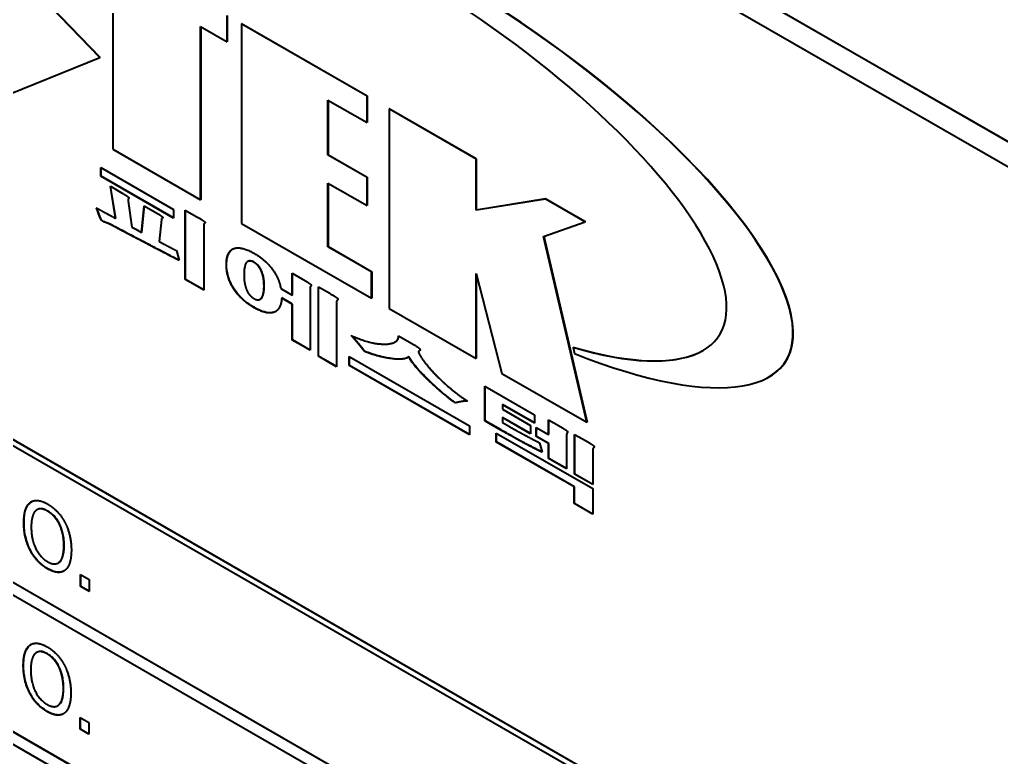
# Model space of a CAD drawing. Header units: millimetres. Extents: x 0 to 4205, y 0 to 2970.
# Drawn here: x 3787.92 to 3804.05, y 2366.07 to 2378.19 of the extents above; entities that cross this region are included whole.
import ezdxf

# ---------------------------------------------------------------- set-up
doc = ezdxf.new("R2010")
doc.units = ezdxf.units.MM
doc.header["$LTSCALE"] = 5
doc.layers.add('가시적인 것(ISO)', color=3, linetype='Continuous', lineweight=40)
doc.layers.add('가시적인 좁은 것(ISO)', color=3, linetype='Continuous', lineweight=35)

msp = doc.modelspace()

# ---------------------------------------------------------------- linework, layer by layer
at = {"layer": '가시적인 것(ISO)'}
for p, q in [((3831.6397, 2360.3609), (3782.1422, 2388.8646)), ((3782.1457, 2388.8666), (3831.6432, 2360.3629)), ((3782.4661, 2388.2693), (3831.3158, 2360.1386)), ((3789.4523, 2378.9063), (3789.4523, 2376.0616)), ((3789.241, 2377.5685), (3788.0349, 2378.817)), ((3788.0385, 2378.819), (3789.2445, 2377.5706)), ((3791.3318, 2377.824), (3791.3318, 2378.2586)), ((3791.3353, 2378.2606), (3791.3353, 2377.826)), ((3790.8944, 2378.0759), (3791.3318, 2377.824)), ((3790.8944, 2375.2312), (3790.8944, 2378.0759)), ((3790.8979, 2378.0738), (3790.8979, 2375.2332)), ((3791.5745, 2378.1229), (3791.571, 2378.1208)), ((3791.571, 2378.1208), (3791.571, 2374.8416)), ((3793.6316, 2376.9342), (3791.571, 2378.1208)), ((3791.5745, 2378.1229), (3793.6351, 2376.9363)), ((3791.3353, 2377.826), (3791.3318, 2377.824)), ((3786.0997, 2376.2946), (3789.241, 2377.5685)), ((3789.2445, 2377.5706), (3789.241, 2377.5685)), ((3793.6351, 2376.9363), (3793.6316, 2376.9342)), ((3793.6316, 2376.4996), (3793.6316, 2376.9342)), ((3793.6351, 2376.9363), (3793.6351, 2376.5017)), ((3792.9888, 2376.8698), (3793.6316, 2376.4996)), ((3792.9888, 2375.968), (3792.9888, 2376.8698)), ((3792.9924, 2376.8677), (3792.9924, 2375.9701)), ((3793.9995, 2376.7264), (3793.996, 2376.7244)), ((3793.996, 2376.7244), (3793.996, 2373.4451)), ((3795.4223, 2375.903), (3793.996, 2376.7244)), ((3793.9995, 2376.7264), (3795.4258, 2375.9051)), ((3793.6351, 2376.5017), (3793.6316, 2376.4996)), ((3789.4523, 2376.0616), (3790.8944, 2375.2312)), ((3792.9924, 2375.9701), (3792.9888, 2375.968)), ((3793.6316, 2375.5979), (3792.9888, 2375.968)), ((3792.9924, 2375.9701), (3793.6351, 2375.5999)), ((3795.4258, 2375.9051), (3795.4223, 2375.903)), ((3795.4223, 2375.0617), (3795.4223, 2375.903)), ((3795.4258, 2375.9051), (3795.4258, 2375.0637)), ((3789.2592, 2375.7613), (3790.4539, 2375.0733)), ((3789.2592, 2375.6163), (3789.2592, 2375.7613)), ((3789.2627, 2375.6183), (3789.2592, 2375.6163)), ((3790.4539, 2374.9282), (3789.2592, 2375.6163)), ((3789.2627, 2375.6183), (3789.2627, 2375.7593)), ((3790.4539, 2374.9323), (3789.2627, 2375.6183)), ((3792.9888, 2375.5065), (3793.6316, 2375.1364)), ((3792.9888, 2374.4597), (3792.9888, 2375.5065)), ((3792.9924, 2375.5045), (3792.9924, 2374.4617)), ((3793.6351, 2375.5999), (3793.6316, 2375.5979)), ((3793.6316, 2375.1364), (3793.6316, 2375.5979)), ((3793.6351, 2375.5999), (3793.6351, 2375.1384)), ((3789.4977, 2374.9261), (3789.4134, 2375.4526)), ((3789.4134, 2375.4526), (3789.6067, 2375.3412)), ((3789.5012, 2374.9281), (3789.4176, 2375.4501)), ((3789.7074, 2375.2083), (3789.765, 2374.7793)), ((3789.9275, 2374.6941), (3789.9707, 2375.1316)), ((3789.9707, 2375.1316), (3790.1496, 2375.0286)), ((3790.8979, 2375.2332), (3790.8944, 2375.2312)), ((3793.6351, 2375.1384), (3793.6316, 2375.1364)), ((3796.5624, 2375.2465), (3795.4223, 2375.0617)), ((3795.4258, 2375.0637), (3796.566, 2375.2485)), ((3796.566, 2375.2485), (3796.5624, 2375.2465)), ((3797.2149, 2374.8707), (3796.5624, 2375.2465)), ((3796.566, 2375.2485), (3797.2184, 2374.8728)), ((3789.2427, 2374.9434), (3789.1872, 2375.0978)), ((3789.2462, 2374.9454), (3789.1926, 2375.0947)), ((3789.931, 2374.6961), (3789.9738, 2375.1298)), ((3790.4539, 2375.0733), (3790.4539, 2374.9282)), ((3790.6431, 2373.9206), (3790.6431, 2375.0618)), ((3790.6431, 2375.0618), (3790.8261, 2374.9564)), ((3790.6466, 2373.9226), (3790.6466, 2375.0598)), ((3795.4258, 2375.0637), (3795.4223, 2375.0617)), ((3789.2462, 2374.9454), (3789.2427, 2374.9434)), ((3789.3799, 2374.8435), (3789.3764, 2374.8414)), ((3789.5012, 2374.9281), (3789.4977, 2374.9261)), ((3790.2524, 2374.9064), (3790.2133, 2374.5449)), ((3791.571, 2374.8416), (3793.7068, 2373.6117)), ((3796.5303, 2374.6296), (3797.2149, 2374.8707)), ((3797.2184, 2374.8728), (3797.2149, 2374.8707)), ((3789.4663, 2374.7997), (3789.4627, 2374.7976)), ((3789.765, 2374.7793), (3789.8308, 2374.7462)), ((3789.8308, 2374.7462), (3789.9275, 2374.6941)), ((3789.931, 2374.6961), (3789.9275, 2374.6941)), ((3790.9474, 2374.8069), (3790.9474, 2373.7453)), ((3782.1422, 2374.5575), (3798.0521, 2365.3956)), ((3782.1457, 2374.5595), (3798.0556, 2365.3976)), ((3790.2133, 2374.5449), (3790.2956, 2374.5023)), ((3797.2423, 2371.5757), (3796.5303, 2374.6296)), ((3796.534, 2374.6309), (3797.2459, 2371.5777)), ((3782.2306, 2374.4044), (3797.9637, 2365.3443)), ((3790.5012, 2374.3958), (3790.5423, 2374.2342)), ((3792.9924, 2374.4617), (3792.9888, 2374.4597)), ((3793.7068, 2374.0463), (3792.9888, 2374.4597)), ((3792.9924, 2374.4617), (3793.7103, 2374.0483)), ((3791.6736, 2374.2179), (3791.6701, 2374.2159)), ((3791.8969, 2374.0621), (3791.8934, 2374.0601)), ((3792.4034, 2373.6618), (3792.4034, 2374.0244)), ((3792.4034, 2374.0244), (3792.572, 2373.9273)), ((3792.4069, 2373.6638), (3792.4069, 2374.0223)), ((3793.7103, 2374.0483), (3793.7068, 2374.0463)), ((3793.7068, 2373.6117), (3793.7068, 2374.0463)), ((3793.7103, 2374.0483), (3793.7103, 2373.6137)), ((3795.4223, 2374.0173), (3795.8487, 2372.3782)), ((3795.4223, 2372.6238), (3795.4223, 2374.0173)), ((3795.4258, 2374.0037), (3795.4258, 2372.6258)), ((3790.6466, 2373.9226), (3790.6431, 2373.9206)), ((3790.9474, 2373.7453), (3790.6431, 2373.9206)), ((3790.9474, 2373.7494), (3790.6466, 2373.9226)), ((3792.2142, 2373.7707), (3792.4034, 2373.6618)), ((3792.6954, 2373.7849), (3792.6954, 2372.7578)), ((3792.8311, 2373.8018), (3793.0182, 2373.6941)), ((3792.8311, 2372.6606), (3792.8311, 2373.8018)), ((3792.8346, 2372.6626), (3792.8346, 2373.7998)), ((3791.8756, 2373.5976), (3791.8721, 2373.5956)), ((3791.8969, 2373.6163), (3791.8934, 2373.6143)), ((3792.2321, 2373.6183), (3792.2286, 2373.6162)), ((3792.4034, 2373.5156), (3792.2286, 2373.6162)), ((3792.4069, 2373.5176), (3792.2321, 2373.6183)), ((3792.4069, 2373.6638), (3792.4034, 2373.6618)), ((3793.1293, 2373.5469), (3793.1293, 2372.4889)), ((3793.7103, 2373.6137), (3793.7068, 2373.6117)), ((3792.4069, 2373.5176), (3792.4034, 2373.5156)), ((3792.4034, 2372.9259), (3792.4034, 2373.5156)), ((3792.4069, 2372.928), (3792.4069, 2373.5176)), ((3793.996, 2373.4451), (3795.4223, 2372.6238)), ((3792.4069, 2372.928), (3792.4034, 2372.9259)), ((3792.6954, 2372.7578), (3792.4034, 2372.9259)), ((3792.6954, 2372.7619), (3792.4069, 2372.928)), ((3794.0932, 2372.8949), (3794.0897, 2372.8929)), ((3794.1492, 2372.9964), (3794.3672, 2372.8709)), ((3793.5934, 2372.7404), (3793.5899, 2372.7384)), ((3794.4797, 2372.7448), (3794.4762, 2372.7427)), ((3797.0208, 2372.8068), (3797.0173, 2372.8048)), ((3797.0173, 2372.8048), (3797.0408, 2372.7038)), ((3792.8346, 2372.6626), (3792.8311, 2372.6606)), ((3793.1293, 2372.4889), (3792.8311, 2372.6606)), ((3793.1293, 2372.493), (3792.8346, 2372.6626)), ((3793.339, 2372.506), (3793.339, 2372.6546)), ((3793.339, 2372.6546), (3795.3131, 2371.5178)), ((3793.3425, 2372.508), (3793.3425, 2372.6526)), ((3794.3173, 2372.6529), (3794.3137, 2372.6508)), ((3795.4258, 2372.6258), (3795.4223, 2372.6238)), ((3793.3425, 2372.508), (3793.339, 2372.506)), ((3795.3131, 2371.3692), (3793.339, 2372.506)), ((3795.3131, 2371.3733), (3793.3425, 2372.508)), ((3795.8487, 2372.3782), (3797.2423, 2371.5757)), ((3800.2363, 2372.3207), (3800.2327, 2372.3187)), ((3797.9637, 2363.096), (3782.2306, 2372.1562)), ((3782.2341, 2372.1582), (3797.9637, 2363.1001)), ((3795.5681, 2372.1674), (3796.3825, 2371.6985)), ((3795.5681, 2371.598), (3795.5681, 2372.1674)), ((3795.5717, 2371.6), (3795.5717, 2372.1654)), ((3782.2306, 2371.9518), (3797.9637, 2362.8917)), ((3795.0864, 2371.895), (3795.0828, 2371.8929)), ((3795.8596, 2371.8658), (3795.856, 2371.8637)), ((3795.856, 2371.8637), (3795.856, 2371.79)), ((3796.3825, 2371.5606), (3795.856, 2371.8637)), ((3795.856, 2371.79), (3796.3167, 2371.5248)), ((3796.3825, 2371.5647), (3795.8596, 2371.8658)), ((3795.5717, 2371.6), (3795.5681, 2371.598)), ((3795.8293, 2371.4476), (3795.5681, 2371.598)), ((3795.8328, 2371.4496), (3795.5717, 2371.6)), ((3795.8596, 2371.6542), (3795.856, 2371.6521)), ((3795.856, 2371.6521), (3795.856, 2371.5713)), ((3796.3167, 2371.3869), (3795.856, 2371.6521)), ((3796.3167, 2371.3909), (3795.8596, 2371.6542)), ((3796.3825, 2371.6985), (3796.3825, 2371.5606)), ((3796.6148, 2371.6146), (3796.7855, 2371.5163)), ((3796.6148, 2371.3733), (3796.6148, 2371.6146)), ((3796.6184, 2371.3753), (3796.6184, 2371.6126)), ((3795.3131, 2371.5178), (3795.3131, 2371.3692)), ((3795.856, 2371.5713), (3795.9712, 2371.505)), ((3796.3167, 2371.5248), (3796.3167, 2371.3869)), ((3796.4112, 2371.4905), (3796.6148, 2371.3733)), ((3796.4112, 2371.3419), (3796.4112, 2371.4905)), ((3796.4148, 2371.344), (3796.4148, 2371.4885)), ((3797.2459, 2371.5777), (3797.2423, 2371.5757)), ((3795.7553, 2371.2501), (3795.7553, 2371.3987)), ((3795.7553, 2371.3987), (3797.3407, 2370.4857)), ((3795.7588, 2371.2521), (3795.7588, 2371.3967)), ((3796.4148, 2371.344), (3796.4112, 2371.3419)), ((3796.6148, 2371.2247), (3796.4112, 2371.3419)), ((3796.6184, 2371.2267), (3796.4148, 2371.344)), ((3796.6184, 2371.3753), (3796.6148, 2371.3733)), ((3796.9089, 2371.3644), (3796.9089, 2370.8105)), ((3797.0426, 2370.7228), (3797.0426, 2371.3766)), ((3797.0426, 2371.3766), (3797.2297, 2371.2688)), ((3797.0461, 2370.7248), (3797.0461, 2371.3746)), ((3795.7588, 2371.2521), (3795.7553, 2371.2501)), ((3797.0364, 2370.5124), (3795.7553, 2371.2501)), ((3797.0399, 2370.5144), (3795.7588, 2371.2521)), ((3796.4647, 2371.2398), (3796.51, 2371.0818)), ((3796.6184, 2371.2267), (3796.6148, 2371.2247)), ((3796.6148, 2370.9798), (3796.6148, 2371.2247)), ((3796.6184, 2370.9818), (3796.6184, 2371.2267)), ((3797.3407, 2371.1217), (3797.3407, 2370.5511)), ((3796.6184, 2370.9818), (3796.6148, 2370.9798)), ((3796.9089, 2370.8105), (3796.6148, 2370.9798)), ((3796.9089, 2370.8145), (3796.6184, 2370.9818)), ((3797.0461, 2370.7248), (3797.0426, 2370.7228)), ((3797.3407, 2370.5511), (3797.0426, 2370.7228)), ((3797.3407, 2370.5551), (3797.0461, 2370.7248)), ((3797.0399, 2370.5144), (3797.0364, 2370.5124)), ((3797.0364, 2370.2389), (3797.0364, 2370.5124)), ((3797.0399, 2370.241), (3797.0399, 2370.5144)), ((3797.3407, 2370.4857), (3797.3407, 2370.0637)), ((3788.101, 2370.2601), (3788.0974, 2370.2581)), ((3788.2126, 2370.1406), (3788.2091, 2370.1385)), ((3797.0399, 2370.241), (3797.0364, 2370.2389)), ((3797.3407, 2370.0637), (3797.0364, 2370.2389)), ((3797.3407, 2370.0677), (3797.0399, 2370.241)), ((3797.9637, 2360.6434), (3782.2306, 2369.7035)), ((3782.2341, 2369.7055), (3797.9637, 2360.6475)), ((3782.2306, 2369.4991), (3797.9637, 2360.439)), ((3788.5598, 2369.2657), (3788.5562, 2369.2637)), ((3788.9247, 2368.8765), (3788.9247, 2369.072)), ((3788.9247, 2369.072), (3789.0665, 2368.9903)), ((3788.9283, 2368.8786), (3788.9283, 2369.0699)), ((3788.9283, 2368.8786), (3788.9247, 2368.8765)), ((3789.0665, 2368.7949), (3788.9247, 2368.8765)), ((3789.0665, 2368.7989), (3788.9283, 2368.8786)), ((3789.0665, 2368.9903), (3789.0665, 2368.7949)), ((3788.0931, 2367.9142), (3788.0895, 2367.9122)), ((3788.2047, 2367.7947), (3788.2012, 2367.7926)), ((3788.5519, 2366.9198), (3788.5484, 2366.9178)), ((3788.9168, 2366.5306), (3788.9168, 2366.7261)), ((3788.9168, 2366.7261), (3789.0587, 2366.6444)), ((3788.9204, 2366.5327), (3788.9204, 2366.724)), ((3789.0587, 2366.6444), (3789.0587, 2366.4489)), ((3788.9204, 2366.5327), (3788.9168, 2366.5306)), ((3789.0587, 2366.4489), (3788.9168, 2366.5306)), ((3789.0587, 2366.453), (3788.9204, 2366.5327))]:
    msp.add_line(p, q, dxfattribs=at)
for centre, major_axis, ratio, start_param, end_param in [((3794.9623, 2376.3045), (-5.5334, 3.7466), 0.327963, 2.1647659, 6.0561202), ((3794.9659, 2376.3066), (-5.5334, 3.7466), 0.327963, 2.9832358, 6.0561202), ((3794.2884, 2376.4874), (5.1164, -3.5026), 0.3375041, 5.4859141, 9.0888644), ((3794.2919, 2376.4894), (5.1164, -3.5026), 0.3375041, 5.4859141, 6.1214902)]:
    msp.add_ellipse(centre, major_axis=major_axis, ratio=ratio, start_param=start_param, end_param=end_param, dxfattribs=at)
for points, degree in [([(3789.6067, 2375.3412), (3789.691, 2375.2927), (3789.7095, 2375.2761)], 2), ([(3789.7054, 2375.2357), (3789.7033, 2375.2238), (3789.7074, 2375.2083)], 2), ([(3789.7136, 2375.2511), (3789.7074, 2375.2416), (3789.7054, 2375.2357)], 2), ([(3789.7095, 2375.2761), (3789.7218, 2375.2642), (3789.7136, 2375.2511)], 2), ([(3789.1872, 2375.0978), (3789.2509, 2375.0611), (3789.3394, 2375.0125)], 2), ([(3789.3394, 2375.0125), (3789.399, 2374.9806), (3789.4977, 2374.9261)], 2), ([(3790.1496, 2375.0286), (3790.2483, 2374.9718), (3790.2688, 2374.9516)], 2), ([(3789.2715, 2374.8899), (3789.2592, 2374.9018), (3789.2427, 2374.9434)], 2), ([(3789.3208, 2374.8639), (3789.2838, 2374.8781), (3789.2715, 2374.8899)], 2), ([(3789.3764, 2374.8414), (3789.3537, 2374.8509), (3789.3208, 2374.8639)], 2), ([(3789.4627, 2374.7976), (3789.4175, 2374.8225), (3789.3764, 2374.8414)], 2), ([(3790.2565, 2374.9207), (3790.2524, 2374.9147), (3790.2524, 2374.9064)], 2), ([(3790.2668, 2374.929), (3790.2606, 2374.9231), (3790.2565, 2374.9207)], 2), ([(3790.2688, 2374.9516), (3790.2832, 2374.9386), (3790.2668, 2374.929)], 2), ([(3790.8261, 2374.9564), (3790.9392, 2374.8913), (3790.9618, 2374.8723)], 2), ([(3790.9536, 2374.8319), (3790.9474, 2374.8212), (3790.9474, 2374.8069)], 2), ([(3790.9639, 2374.8462), (3790.9557, 2374.8378), (3790.9536, 2374.8319)], 2), ([(3790.9618, 2374.8723), (3790.9783, 2374.8581), (3790.9639, 2374.8462)], 2), ([(3789.9624, 2374.536), (3789.6745, 2374.6864), (3789.4627, 2374.7976)], 2), ([(3790.5423, 2374.2342), (3790.238, 2374.3916), (3789.9624, 2374.536)], 2), ([(3790.2956, 2374.5023), (3790.3717, 2374.4621), (3790.4066, 2374.4443)], 2), ([(3790.4066, 2374.4443), (3790.4662, 2374.4135), (3790.5012, 2374.3958)], 2), ([(3791.3196, 2374.1705), (3791.3196, 2374.3715), (3791.4327, 2374.4252)], 2), ([(3791.4327, 2374.4252), (3791.5541, 2374.479), (3791.7762, 2374.3511)], 2), ([(3791.7762, 2374.3511), (3791.9612, 2374.2445), (3792.0764, 2374.089)], 2), ([(3791.4327, 2373.7809), (3791.3196, 2373.9637), (3791.3196, 2374.1705)], 2), ([(3791.6507, 2374.1998), (3791.6096, 2374.1486), (3791.6096, 2374.0036)], 2), ([(3791.7741, 2374.2025), (3791.6939, 2374.2487), (3791.6507, 2374.1998)], 2), ([(3791.8934, 2374.0601), (3791.8522, 2374.1575), (3791.7741, 2374.2025)], 2), ([(3791.6096, 2374.0036), (3791.6096, 2373.8538), (3791.6507, 2373.754)], 2), ([(3791.9386, 2373.8141), (3791.9386, 2373.9591), (3791.8934, 2374.0601)], 2), ([(3792.0764, 2374.089), (3792.1854, 2373.9395), (3792.2142, 2373.7707)], 2), ([(3792.572, 2373.9273), (3792.681, 2373.8645), (3792.7056, 2373.842)], 2), ([(3792.7056, 2373.842), (3792.7221, 2373.8266), (3792.7077, 2373.8134)], 2), ([(3791.7762, 2373.4583), (3791.5541, 2373.5862), (3791.4327, 2373.7809)], 2), ([(3791.6507, 2373.754), (3791.6939, 2373.6543), (3791.7741, 2373.6081)], 2), ([(3791.8934, 2373.6143), (3791.9386, 2373.6655), (3791.9386, 2373.8141)], 2), ([(3792.6995, 2373.8027), (3792.6954, 2373.7944), (3792.6954, 2373.7849)], 2), ([(3792.7077, 2373.8134), (3792.7015, 2373.8063), (3792.6995, 2373.8027)], 2), ([(3793.0182, 2373.6941), (3793.1231, 2373.6337), (3793.1457, 2373.6135)], 2), ([(3791.7741, 2373.6081), (3791.8522, 2373.5631), (3791.8934, 2373.6143)], 2), ([(3791.8756, 2373.5976), (3791.8837, 2373.6023), (3791.8907, 2373.6086), (3791.8969, 2373.6163)], 3), ([(3792.2286, 2373.6162), (3792.2183, 2373.4284), (3792.1052, 2373.3841)], 2), ([(3793.1334, 2373.5707), (3793.1293, 2373.56), (3793.1293, 2373.5469)], 2), ([(3793.1457, 2373.585), (3793.1375, 2373.5766), (3793.1334, 2373.5707)], 2), ([(3793.1457, 2373.6135), (3793.1601, 2373.5993), (3793.1457, 2373.585)], 2), ([(3792.1052, 2373.3841), (3791.9859, 2373.3375), (3791.7762, 2373.4583)], 2), ([(3792.1292, 2373.3958), (3792.1226, 2373.3922), (3792.1158, 2373.389), (3792.1087, 2373.3862)], 3), ([(3793.3699, 2373.0018), (3793.6824, 2372.8587), (3793.9169, 2372.8592)], 2), ([(3793.4871, 2372.8677), (3793.4295, 2372.9377), (3793.3699, 2373.0018)], 2), ([(3793.9169, 2372.8592), (3794.1492, 2372.8597), (3794.1492, 2372.9964)], 2), ([(3793.5899, 2372.7384), (3793.5447, 2372.7989), (3793.4871, 2372.8677)], 2), ([(3794.03, 2372.6205), (3793.814, 2372.6497), (3793.5899, 2372.7384)], 2), ([(3794.3672, 2372.8709), (3794.47, 2372.8117), (3794.4947, 2372.7832)], 2), ([(3794.4947, 2372.7832), (3794.5194, 2372.7547), (3794.4762, 2372.7427)], 2), ([(3794.4762, 2372.7427), (3794.4762, 2372.7106), (3794.5317, 2372.6275)], 2), ([(3794.4943, 2372.7502), (3794.4901, 2372.7481), (3794.4852, 2372.7463), (3794.4797, 2372.7448)], 3), ([(3794.3137, 2372.6508), (3794.2541, 2372.5913), (3794.03, 2372.6205)], 2), ([(3794.614, 2372.2901), (3794.3878, 2372.5143), (3794.3137, 2372.6508)], 2), ([(3794.5317, 2372.6275), (3794.5914, 2372.5373), (3794.6921, 2372.4258)], 2), ([(3794.6921, 2372.4258), (3794.8073, 2372.3001), (3794.945, 2372.1791)], 2), ([(3795.0828, 2371.8929), (3794.8422, 2372.0659), (3794.614, 2372.2901)], 2), ([(3794.945, 2372.1791), (3795.1054, 2372.0404), (3795.2802, 2371.9231)], 2), ([(3795.1795, 2371.9145), (3795.1301, 2371.9061), (3795.0828, 2371.8929)], 2), ([(3795.2802, 2371.9231), (3795.235, 2371.9242), (3795.1795, 2371.9145)], 2), ([(3796.1665, 2371.2593), (3796.0123, 2371.3422), (3795.8293, 2371.4476)], 2), ([(3795.9712, 2371.505), (3796.0966, 2371.4327), (3796.2097, 2371.3724)], 2), ([(3796.7855, 2371.5163), (3796.8945, 2371.4535), (3796.9171, 2371.4322)], 2), ([(3796.9171, 2371.4322), (3796.9356, 2371.4156), (3796.9212, 2371.4013)], 2), ([(3796.2097, 2371.3724), (3796.3352, 2371.3049), (3796.4647, 2371.2398)], 2), ([(3796.913, 2371.387), (3796.9089, 2371.3763), (3796.9089, 2371.3644)], 2), ([(3796.9212, 2371.4013), (3796.9151, 2371.3918), (3796.913, 2371.387)], 2), ([(3797.2297, 2371.2688), (3797.3346, 2371.2085), (3797.3572, 2371.1883)], 2), ([(3796.51, 2371.0818), (3796.366, 2371.1504), (3796.1665, 2371.2593)], 2), ([(3797.3448, 2371.1455), (3797.3407, 2371.1348), (3797.3407, 2371.1217)], 2), ([(3797.3572, 2371.1598), (3797.349, 2371.1514), (3797.3448, 2371.1455)], 2), ([(3797.3572, 2371.1883), (3797.3716, 2371.1741), (3797.3572, 2371.1598)], 2), ([(3787.9914, 2369.9249), (3787.9914, 2370.0533), (3788.0466, 2370.217), (3788.0974, 2370.2581)], 2), ([(3788.0974, 2370.2581), (3788.149, 2370.2963), (3788.293, 2370.2838), (3788.3818, 2370.2326)], 2), ([(3788.101, 2370.2601), (3788.1056, 2370.2636), (3788.1104, 2370.2667), (3788.1153, 2370.2697)], 3), ([(3788.3825, 2370.1146), (3788.3187, 2370.1514), (3788.2228, 2370.1553), (3788.1862, 2370.1217)], 2), ([(3788.3818, 2370.2326), (3788.472, 2370.1807), (3788.6167, 2370.0245), (3788.6669, 2369.9302)], 2), ([(3788.1862, 2370.1217), (3788.1511, 2370.0897), (3788.1139, 2369.9538), (3788.1139, 2369.8544)], 2), ([(3788.578, 2369.896), (3788.5429, 2369.9692), (3788.4441, 2370.0792), (3788.3825, 2370.1146)], 2), ([(3788.0967, 2369.4709), (3788.0458, 2369.5681), (3787.9914, 2369.7991), (3787.9914, 2369.9249)], 2), ([(3788.1139, 2369.8544), (3788.1139, 2369.6532), (3788.26, 2369.3554), (3788.3825, 2369.2848)], 2), ([(3788.6504, 2369.5455), (3788.6504, 2369.6465), (3788.6124, 2369.8249), (3788.578, 2369.896)], 2), ([(3788.6669, 2369.9302), (3788.717, 2369.8334), (3788.7729, 2369.6025), (3788.7729, 2369.4749)], 2), ([(3788.3825, 2369.2848), (3788.505, 2369.2143), (3788.6504, 2369.3442), (3788.6504, 2369.5455)], 2), ([(3788.3818, 2369.1677), (3788.2922, 2369.2192), (3788.149, 2369.3721), (3788.0967, 2369.4709)], 2), ([(3788.7729, 2369.4749), (3788.7729, 2369.3507), (3788.7184, 2369.1808), (3788.6669, 2369.1426)], 2), ([(3788.6669, 2369.1426), (3788.6124, 2369.1027), (3788.4684, 2369.1177), (3788.3818, 2369.1677)], 2), ([(3787.9835, 2367.579), (3787.9835, 2367.7074), (3788.0387, 2367.8711), (3788.0895, 2367.9122)], 2), ([(3788.0895, 2367.9122), (3788.1411, 2367.9504), (3788.2851, 2367.9379), (3788.3739, 2367.8867)], 2), ([(3788.0931, 2367.9142), (3788.0977, 2367.9177), (3788.1025, 2367.9208), (3788.1074, 2367.9237)], 3), ([(3788.3739, 2367.8867), (3788.4642, 2367.8348), (3788.6088, 2367.6786), (3788.659, 2367.5843)], 2), ([(3788.1784, 2367.7757), (3788.1433, 2367.7438), (3788.106, 2367.6079), (3788.106, 2367.5085)], 2), ([(3788.3746, 2367.7687), (3788.3109, 2367.8054), (3788.2149, 2367.8094), (3788.1784, 2367.7757)], 2), ([(3788.5702, 2367.5501), (3788.5351, 2367.6233), (3788.4362, 2367.7333), (3788.3746, 2367.7687)], 2), ([(3788.0888, 2367.125), (3788.038, 2367.2222), (3787.9835, 2367.4532), (3787.9835, 2367.579)], 2), ([(3788.6425, 2367.1996), (3788.6425, 2367.3006), (3788.6045, 2367.479), (3788.5702, 2367.5501)], 2), ([(3788.659, 2367.5843), (3788.7091, 2367.4875), (3788.765, 2367.2566), (3788.765, 2367.129)], 2), ([(3788.106, 2367.5085), (3788.106, 2367.3073), (3788.2521, 2367.0095), (3788.3746, 2366.9389)], 2), ([(3788.3739, 2366.8217), (3788.2844, 2366.8733), (3788.1411, 2367.0262), (3788.0888, 2367.125)], 2), ([(3788.3746, 2366.9389), (3788.4971, 2366.8684), (3788.6425, 2366.9983), (3788.6425, 2367.1996)], 2), ([(3788.765, 2367.129), (3788.765, 2367.0048), (3788.7105, 2366.8349), (3788.659, 2366.7967)], 2), ([(3788.659, 2366.7967), (3788.6045, 2366.7568), (3788.4606, 2366.7718), (3788.3739, 2366.8217)], 2)]:
    msp.add_open_spline(points, degree=degree, dxfattribs=at)
for points, knots in [([(3789.275, 2374.892), (3789.2727, 2374.8942), (3789.2705, 2374.897), (3789.2661, 2374.9034), (3789.2637, 2374.9074), (3789.2559, 2374.9219), (3789.2506, 2374.9345), (3789.2462, 2374.9454)], [-0.011855635, -0.011855635, -0.011855635, -0.011855635, -0.009812973, -0.009812973, -0.00718462, -0.00718462, 0, 0, 0, 0]), ([(3789.3244, 2374.8659), (3789.3094, 2374.8717), (3789.2947, 2374.8782), (3789.281, 2374.887), (3789.2777, 2374.8894), (3789.275, 2374.892)], [-0.01024288, -0.01024288, -0.01024288, -0.01024288, -0.002403243, -0.002403243, 0, 0, 0, 0]), ([(3789.3799, 2374.8435), (3789.3716, 2374.8469), (3789.363, 2374.8505), (3789.3447, 2374.8579), (3789.3344, 2374.862), (3789.3244, 2374.8659)], [-0.015691909, -0.015691909, -0.015691909, -0.015691909, -0.008596692, -0.008596692, 0, 0, 0, 0]), ([(3789.4663, 2374.7997), (3789.4515, 2374.8078), (3789.4368, 2374.8156), (3789.408, 2374.8302), (3789.3939, 2374.837), (3789.3799, 2374.8435)], [-0.02446534, -0.02446534, -0.02446534, -0.02446534, -0.011955556, -0.011955556, 0, 0, 0, 0]), ([(3789.966, 2374.5381), (3789.8769, 2374.5846), (3789.7862, 2374.632), (3789.6208, 2374.7186), (3789.5426, 2374.7596), (3789.4663, 2374.7997)], [-0.14049346, -0.14049346, -0.14049346, -0.14049346, -0.06480552, -0.06480552, 0, 0, 0, 0]), ([(3790.5412, 2374.2386), (3790.4438, 2374.289), (3790.3461, 2374.3397), (3790.1546, 2374.4394), (3790.0602, 2374.4887), (3789.966, 2374.5381)], [-0.16276085, -0.16276085, -0.16276085, -0.16276085, -0.0799956, -0.0799956, 0, 0, 0, 0]), ([(3791.3232, 2374.1726), (3791.3232, 2374.2079), (3791.3258, 2374.2417), (3791.3375, 2374.3015), (3791.3461, 2374.3276), (3791.3743, 2374.3811), (3791.396, 2374.4042), (3791.4227, 2374.42)], [-0.08775559, -0.08775559, -0.08775559, -0.08775559, -0.061853199, -0.061853199, -0.037893215, -0.037893215, -0.005338817, -0.005338817, -0.005338817, -0.005338817]), ([(3791.4363, 2373.7829), (3791.4177, 2373.8129), (3791.4011, 2373.8439), (3791.3725, 2373.9077), (3791.3608, 2373.9397), (3791.3311, 2374.042), (3791.3232, 2374.1095), (3791.3232, 2374.1726)], [-0.088616939, -0.088616939, -0.088616939, -0.088616939, -0.0674188, -0.0674188, -0.04627874, -0.04627874, 0, 0, 0, 0]), ([(3791.7776, 2374.2045), (3791.7625, 2374.2132), (3791.7474, 2374.2199), (3791.7193, 2374.2271), (3791.7065, 2374.2279), (3791.6871, 2374.2243), (3791.68, 2374.2216), (3791.6736, 2374.2179)], [-0.041324939, -0.041324939, -0.041324939, -0.041324939, -0.02848768, -0.02848768, -0.0165146, -0.0165146, -0.008717798, -0.008717798, -0.008717798, -0.008717798]), ([(3791.8969, 2374.0621), (3791.8892, 2374.0805), (3791.88, 2374.0984), (3791.8589, 2374.1315), (3791.8475, 2374.1462), (3791.8167, 2374.1785), (3791.7973, 2374.1932), (3791.7776, 2374.2045)], [-0.040317215, -0.040317215, -0.040317215, -0.040317215, -0.028198807, -0.028198807, -0.016686482, -0.016686482, 0, 0, 0, 0]), ([(3791.9422, 2373.8161), (3791.9422, 2373.8633), (3791.9386, 2373.9157), (3791.9207, 2373.9987), (3791.911, 2374.0308), (3791.8969, 2374.0621)], [-0.055494005, -0.055494005, -0.055494005, -0.055494005, -0.020804652, -0.020804652, 0, 0, 0, 0]), ([(3791.7797, 2373.4603), (3791.7053, 2373.5032), (3791.6285, 2373.5579), (3791.5136, 2373.6739), (3791.4723, 2373.7252), (3791.4363, 2373.7829)], [-0.10412734, -0.10412734, -0.10412734, -0.10412734, -0.0408859, -0.0408859, 0, 0, 0, 0]), ([(3791.8969, 2373.6163), (3791.9136, 2373.6352), (3791.9241, 2373.6623), (3791.9393, 2373.7292), (3791.9422, 2373.7729), (3791.9422, 2373.8161)], [-0.056876381, -0.056876381, -0.056876381, -0.056876381, -0.031707551, -0.031707551, 0, 0, 0, 0]), ([(3792.1087, 2373.3862), (3792.0885, 2373.3783), (3792.0667, 2373.3741), (3792.019, 2373.3725), (3791.9933, 2373.3754), (3791.9067, 2373.395), (3791.8425, 2373.4242), (3791.7797, 2373.4603)], [-0.099042102, -0.099042102, -0.099042102, -0.099042102, -0.07672946, -0.07672946, -0.053284152, -0.053284152, 0, 0, 0, 0]), ([(3793.4906, 2372.8698), (3793.4715, 2372.893), (3793.4521, 2372.9159), (3793.4149, 2372.9584), (3793.3972, 2372.9781), (3793.3793, 2372.9975)], [-0.036959047, -0.036959047, -0.036959047, -0.036959047, -0.01841787, -0.01841787, -0.001806724, -0.001806724, -0.001806724, -0.001806724]), ([(3794.0932, 2372.8949), (3794.0994, 2372.8985), (3794.1053, 2372.9024), (3794.1243, 2372.9176), (3794.136, 2372.9315), (3794.1491, 2372.9626), (3794.1523, 2372.9774), (3794.1527, 2372.9944)], [-0.038721607, -0.038721607, -0.038721607, -0.038721607, -0.031453536, -0.031453536, -0.013698195, -0.013698195, -0.000998591, -0.000998591, -0.000998591, -0.000998591]), ([(3793.5934, 2372.7404), (3793.5776, 2372.7616), (3793.5614, 2372.7825), (3793.5272, 2372.8255), (3793.5089, 2372.8479), (3793.4906, 2372.8698)], [-0.033688649, -0.033688649, -0.033688649, -0.033688649, -0.01763359, -0.01763359, 0, 0, 0, 0]), ([(3794.0335, 2372.6225), (3793.962, 2372.6322), (3793.8894, 2372.6468), (3793.7423, 2372.6862), (3793.6683, 2372.7108), (3793.5934, 2372.7404)], [-0.1291585, -0.1291585, -0.1291585, -0.1291585, -0.06428416, -0.06428416, 0, 0, 0, 0]), ([(3794.296, 2372.6372), (3794.2899, 2372.6338), (3794.2836, 2372.631), (3794.2585, 2372.6217), (3794.2373, 2372.6177), (3794.1608, 2372.6095), (3794.0935, 2372.6147), (3794.0335, 2372.6225)], [-0.081956009, -0.081956009, -0.081956009, -0.081956009, -0.074985301, -0.074985301, -0.05459786, -0.05459786, 0, 0, 0, 0]), ([(3794.6175, 2372.2922), (3794.5383, 2372.3707), (3794.4579, 2372.456), (3794.3682, 2372.5717), (3794.3391, 2372.6126), (3794.3173, 2372.6529)], [-0.089805785, -0.089805785, -0.089805785, -0.089805785, -0.027501001, -0.027501001, 0, 0, 0, 0]), ([(3795.0864, 2371.895), (3795.0064, 2371.9524), (3794.9273, 2372.0143), (3794.7705, 2372.1471), (3794.6934, 2372.2176), (3794.6175, 2372.2922)], [-0.13660656, -0.13660656, -0.13660656, -0.13660656, -0.06826819, -0.06826819, 0, 0, 0, 0]), ([(3795.183, 2371.9166), (3795.1666, 2371.9138), (3795.1503, 2371.9106), (3795.1181, 2371.9033), (3795.1021, 2371.8993), (3795.0864, 2371.895)], [-0.033244126, -0.033244126, -0.033244126, -0.033244126, -0.016626511, -0.016626511, 0, 0, 0, 0]), ([(3795.2771, 2371.9252), (3795.2632, 2371.9253), (3795.2494, 2371.9247), (3795.2181, 2371.922), (3795.2003, 2371.9196), (3795.183, 2371.9166)], [-0.030548401, -0.030548401, -0.030548401, -0.030548401, -0.017466608, -0.017466608, 0, 0, 0, 0]), ([(3796.1701, 2371.2614), (3796.1164, 2371.2902), (3796.0623, 2371.3199), (3795.9502, 2371.3825), (3795.8913, 2371.416), (3795.8328, 2371.4496)], [-0.095183227, -0.095183227, -0.095183227, -0.095183227, -0.049626797, -0.049626797, 0, 0, 0, 0]), ([(3796.5087, 2371.0861), (3796.4582, 2371.1103), (3796.4062, 2371.1364), (3796.2943, 2371.1943), (3796.2315, 2371.2278), (3796.1701, 2371.2614)], [-0.095105369, -0.095105369, -0.095105369, -0.095105369, -0.052159785, -0.052159785, 0, 0, 0, 0]), ([(3787.9949, 2369.927), (3787.9949, 2370.0452), (3788.0125, 2370.1102), (3788.0434, 2370.1944), (3788.0676, 2370.2332), (3788.101, 2370.2601)], [-0.079279059, -0.079279059, -0.079279059, -0.079279059, -0.044118552, -0.044118552, 0, 0, 0, 0]), ([(3788.386, 2370.1167), (3788.3628, 2370.1301), (3788.3394, 2370.141), (3788.2904, 2370.1557), (3788.2713, 2370.1562), (3788.2414, 2370.1535), (3788.2262, 2370.1484), (3788.2126, 2370.1406)], [-0.050133543, -0.050133543, -0.050133543, -0.050133543, -0.039150954, -0.039150954, -0.026352674, -0.026352674, -0.009844801, -0.009844801, -0.009844801, -0.009844801]), ([(3788.5816, 2369.8981), (3788.5692, 2369.9238), (3788.5552, 2369.9487), (3788.5235, 2369.9954), (3788.5066, 2370.0164), (3788.4557, 2370.07), (3788.4212, 2370.0964), (3788.386, 2370.1167)], [-0.063923442, -0.063923442, -0.063923442, -0.063923442, -0.04668159, -0.04668159, -0.029847599, -0.029847599, 0, 0, 0, 0]), ([(3788.1002, 2369.473), (3788.0828, 2369.5063), (3788.0679, 2369.5403), (3788.0416, 2369.612), (3788.0308, 2369.6491), (3788.0024, 2369.7695), (3787.9949, 2369.851), (3787.9949, 2369.927)], [-0.10254814, -0.10254814, -0.10254814, -0.10254814, -0.08007789, -0.08007789, -0.05577118, -0.05577118, 0, 0, 0, 0]), ([(3788.6539, 2369.5475), (3788.6539, 2369.6315), (3788.6441, 2369.7036), (3788.6171, 2369.8111), (3788.6022, 2369.8554), (3788.5816, 2369.8981)], [-0.071298846, -0.071298846, -0.071298846, -0.071298846, -0.028600089, -0.028600089, 0, 0, 0, 0]), ([(3788.5598, 2369.2657), (3788.5629, 2369.2675), (3788.5659, 2369.2694), (3788.5975, 2369.2915), (3788.6152, 2369.3217), (3788.6473, 2369.4072), (3788.6539, 2369.4774), (3788.6539, 2369.5475)], [-0.08391735, -0.08391735, -0.08391735, -0.08391735, -0.080856809, -0.080856809, -0.051455738, -0.051455738, 0, 0, 0, 0]), ([(3788.3853, 2369.1697), (3788.3536, 2369.1879), (3788.322, 2369.2095), (3788.2621, 2369.2588), (3788.2343, 2369.2855), (3788.1664, 2369.3629), (3788.1307, 2369.4155), (3788.1002, 2369.473)], [-0.090934464, -0.090934464, -0.090934464, -0.090934464, -0.064114016, -0.064114016, -0.039087306, -0.039087306, 0, 0, 0, 0]), ([(3788.6521, 2369.1329), (3788.6395, 2369.1258), (3788.626, 2369.1203), (3788.5836, 2369.1094), (3788.5588, 2369.1107), (3788.4934, 2369.1175), (3788.4399, 2369.1382), (3788.3853, 2369.1697)], [-0.066860539, -0.066860539, -0.066860539, -0.066860539, -0.059883707, -0.059883707, -0.046328606, -0.046328606, 0, 0, 0, 0]), ([(3787.9871, 2367.5811), (3787.9871, 2367.6992), (3788.0046, 2367.7643), (3788.0355, 2367.8485), (3788.0597, 2367.8873), (3788.0931, 2367.9142)], [-0.079279059, -0.079279059, -0.079279059, -0.079279059, -0.044118552, -0.044118552, 0, 0, 0, 0]), ([(3788.3782, 2367.7708), (3788.3549, 2367.7842), (3788.3315, 2367.795), (3788.2826, 2367.8098), (3788.2634, 2367.8102), (3788.2335, 2367.8076), (3788.2183, 2367.8025), (3788.2047, 2367.7947)], [-0.050133543, -0.050133543, -0.050133543, -0.050133543, -0.039150954, -0.039150954, -0.026352674, -0.026352674, -0.009844801, -0.009844801, -0.009844801, -0.009844801]), ([(3788.5737, 2367.5522), (3788.5614, 2367.5779), (3788.5473, 2367.6028), (3788.5156, 2367.6495), (3788.4987, 2367.6705), (3788.4479, 2367.7241), (3788.4133, 2367.7505), (3788.3782, 2367.7708)], [-0.063923442, -0.063923442, -0.063923442, -0.063923442, -0.04668159, -0.04668159, -0.029847599, -0.029847599, 0, 0, 0, 0]), ([(3788.0924, 2367.1271), (3788.0749, 2367.1604), (3788.06, 2367.1944), (3788.0338, 2367.266), (3788.0229, 2367.3032), (3787.9945, 2367.4236), (3787.9871, 2367.5051), (3787.9871, 2367.5811)], [-0.10254814, -0.10254814, -0.10254814, -0.10254814, -0.08007789, -0.08007789, -0.05577118, -0.05577118, 0, 0, 0, 0]), ([(3788.646, 2367.2016), (3788.646, 2367.2856), (3788.6362, 2367.3577), (3788.6092, 2367.4652), (3788.5943, 2367.5095), (3788.5737, 2367.5522)], [-0.071298846, -0.071298846, -0.071298846, -0.071298846, -0.028600089, -0.028600089, 0, 0, 0, 0]), ([(3788.3774, 2366.8238), (3788.3457, 2366.842), (3788.3141, 2366.8636), (3788.2542, 2366.9129), (3788.2264, 2366.9396), (3788.1585, 2367.017), (3788.1228, 2367.0696), (3788.0924, 2367.1271)], [-0.090934464, -0.090934464, -0.090934464, -0.090934464, -0.064114016, -0.064114016, -0.039087306, -0.039087306, 0, 0, 0, 0]), ([(3788.5519, 2366.9198), (3788.555, 2366.9216), (3788.5581, 2366.9235), (3788.5896, 2366.9456), (3788.6073, 2366.9758), (3788.6394, 2367.0612), (3788.646, 2367.1315), (3788.646, 2367.2016)], [-0.08391735, -0.08391735, -0.08391735, -0.08391735, -0.080856809, -0.080856809, -0.051455738, -0.051455738, 0, 0, 0, 0]), ([(3788.6442, 2366.7869), (3788.6316, 2366.7799), (3788.6181, 2366.7744), (3788.5757, 2366.7635), (3788.5509, 2366.7648), (3788.4855, 2366.7716), (3788.432, 2366.7923), (3788.3774, 2366.8238)], [-0.066860539, -0.066860539, -0.066860539, -0.066860539, -0.059883707, -0.059883707, -0.046328606, -0.046328606, 0, 0, 0, 0])]:
    msp.add_open_spline(points, degree=3, knots=knots, dxfattribs=at)
at = {"layer": '가시적인 좁은 것(ISO)'}
for p, q in [((3789.275, 2374.892), (3789.2715, 2374.8899)), ((3789.3244, 2374.8659), (3789.3208, 2374.8639)), ((3789.966, 2374.5381), (3789.9624, 2374.536)), ((3791.3232, 2374.1726), (3791.3196, 2374.1705)), ((3791.7776, 2374.2045), (3791.7741, 2374.2025)), ((3791.4363, 2373.7829), (3791.4327, 2373.7809)), ((3791.9422, 2373.8161), (3791.9386, 2373.8141)), ((3791.7797, 2373.4603), (3791.7762, 2373.4583)), ((3792.1087, 2373.3862), (3792.1052, 2373.3841)), ((3793.4906, 2372.8698), (3793.4871, 2372.8677)), ((3794.0335, 2372.6225), (3794.03, 2372.6205)), ((3794.6175, 2372.2922), (3794.614, 2372.2901)), ((3795.183, 2371.9166), (3795.1795, 2371.9145)), ((3795.8328, 2371.4496), (3795.8293, 2371.4476)), ((3796.1701, 2371.2614), (3796.1665, 2371.2593)), ((3788.386, 2370.1167), (3788.3825, 2370.1146)), ((3787.9949, 2369.927), (3787.9914, 2369.9249)), ((3788.5816, 2369.8981), (3788.578, 2369.896)), ((3788.6539, 2369.5475), (3788.6504, 2369.5455)), ((3788.1002, 2369.473), (3788.0967, 2369.4709)), ((3788.3853, 2369.1697), (3788.3818, 2369.1677)), ((3788.3782, 2367.7708), (3788.3746, 2367.7687)), ((3787.9871, 2367.5811), (3787.9835, 2367.579)), ((3788.5737, 2367.5522), (3788.5702, 2367.5501)), ((3788.0924, 2367.1271), (3788.0888, 2367.125)), ((3788.646, 2367.2016), (3788.6425, 2367.1996)), ((3788.3774, 2366.8238), (3788.3739, 2366.8217))]:
    msp.add_line(p, q, dxfattribs=at)

doc.saveas('drawing.dxf')
